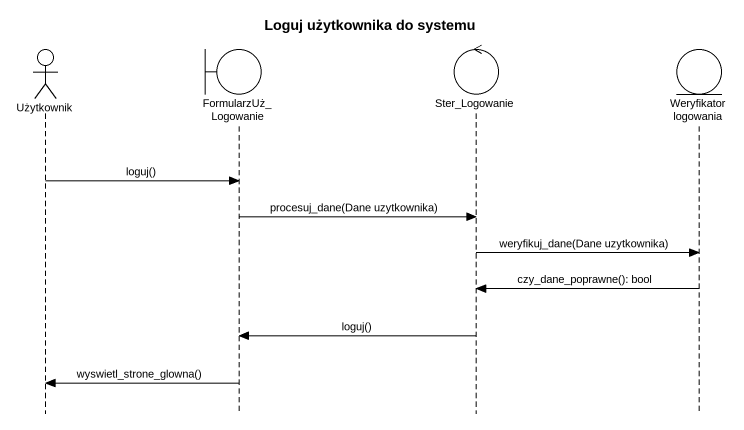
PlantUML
@startuml
title Loguj użytkownika do systemu
hide footbox
actor Użytkownik
boundary FormularzUż_Logowanie
control Ster_Logowanie
entity "Weryfikator logowania" as Weryfikator_logowania

Użytkownik -> FormularzUż_Logowanie : loguj()
FormularzUż_Logowanie -> Ster_Logowanie : procesuj_dane(Dane uzytkownika)
Ster_Logowanie -> Weryfikator_logowania : weryfikuj_dane(Dane uzytkownika)
Weryfikator_logowania -> Ster_Logowanie : czy_dane_poprawne(): bool
Ster_Logowanie -> FormularzUż_Logowanie : loguj()
FormularzUż_Logowanie -> Użytkownik : wyswietl_strone_glowna()
@enduml
